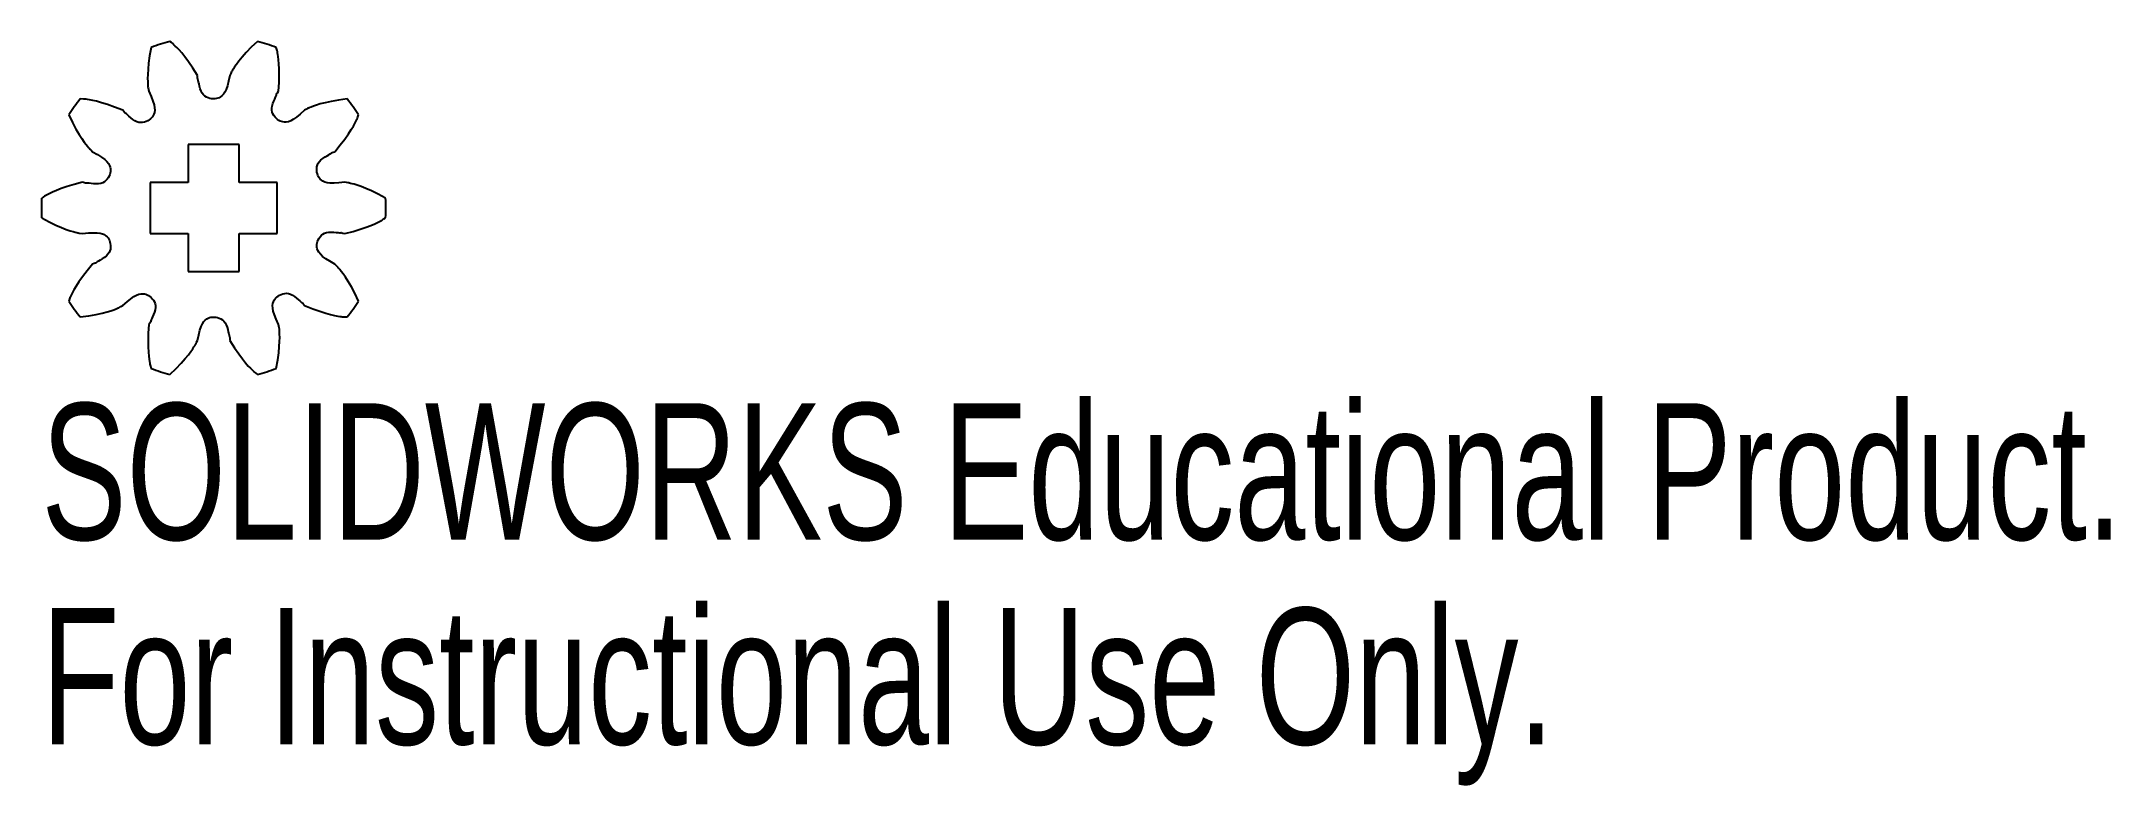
# Model space of a CAD drawing. Header units: millimetres. Extents: x -6.1 to 67.2, y -20.5 to 5.9.
import ezdxf

# ---------------------------------------------------------------- set-up
doc = ezdxf.new("R2010")
doc.units = ezdxf.units.MM
doc.styles.add('SLDTEXTSTYLE0', font='TXT', dxfattribs={"width": 0.7})

msp = doc.modelspace()

# ---------------------------------------------------------------- linework, layer by layer
at = {"color": 7, "linetype": 'Continuous'}
for p, q in [((0.9, 2.25), (-0.9, 2.25)), ((-0.9, 2.25), (-0.9, 0.9)), ((0.9, 0.9), (0.9, 2.25)), ((-2.25, 0.9), (-2.25, -0.9)), ((-0.9, 0.9), (-2.25, 0.9)), ((2.25, 0.9), (0.9, 0.9)), ((2.25, -0.9), (2.25, 0.9)), ((-2.25, -0.9), (-0.9, -0.9)), ((-0.9, -0.9), (-0.9, -2.25)), ((0.9, -2.25), (0.9, -0.9)), ((0.9, -0.9), (2.25, -0.9)), ((-0.9, -2.25), (0.9, -2.25))]:
    msp.add_line(p, q, dxfattribs=at)
for start, end in [(104.73097, 111.26903), (68.73097, 75.26903), (140.73097, 147.26903), (32.73097, 39.26903), (176.73097, 183.26903), (356.73097, 3.26903), (212.73097, 219.26903), (320.73097, 327.26903), (248.73097, 255.26903), (284.73097, 291.26903)]:
    msp.add_arc((0, 0), 6.1, start, end, dxfattribs=at)
for points, knots in [([(-0.571, 4.692), (-1.036, 5.449), (-1.551, 5.899), (-1.368, 5.759), (-1.551, 5.899)], [0, 0, 0, 0, 0.564576, 1, 1, 1, 1]), ([(1.551, 5.899), (0.912, 5.306), (0.571, 4.692), (0.672, 4.907), (0.571, 4.692)], [0, 0, 0, 0, 0.554094, 1, 1, 1, 1]), ([(-2.213, 5.685), (-2.381, 4.829), (-2.296, 4.132), (-2.341, 4.365), (-2.296, 4.132)], [0, 0, 0, 0, 0.5540946, 1, 1, 1, 1]), ([(2.296, 4.132), (2.365, 5.017), (2.213, 5.685), (2.278, 5.463), (2.213, 5.685)], [0, 0, 0, 0, 0.564576, 1, 1, 1, 1]), ([(0.571, 4.692), (0.462, 4.101), (0.271, 3.903), (0, 3.85), (-0.271, 3.903), (-0.462, 4.101), (-0.571, 4.692), (-0.566, 4.485), (-0.571, 4.692)], [0, 0, 0, 0, 0.260742, 0.380107, 0.5, 0.619893, 0.739258, 1, 1, 1, 1]), ([(-3.22, 3.46), (-4.041, 3.799), (-4.723, 3.861), (-4.492, 3.855), (-4.723, 3.861)], [0, 0, 0, 0, 0.564576, 1, 1, 1, 1]), ([(-2.296, 4.132), (-2.037, 3.59), (-2.075, 3.317), (-2.263, 3.115), (-2.514, 2.999), (-2.784, 3.047), (-3.22, 3.46), (-3.094, 3.296), (-3.22, 3.46)], [0, 0, 0, 0, 0.260742, 0.380107, 0.5, 0.619893, 0.739258, 1, 1, 1, 1]), ([(3.22, 3.46), (2.784, 3.047), (2.514, 2.999), (2.263, 3.115), (2.075, 3.317), (2.037, 3.59), (2.296, 4.132), (2.178, 3.961), (2.296, 4.132)], [0, 0, 0, 0, 0.260742, 0.380107, 0.5, 0.619893, 0.739257, 1, 1, 1, 1]), ([(4.723, 3.861), (3.856, 3.757), (3.22, 3.46), (3.428, 3.575), (3.22, 3.46)], [0, 0, 0, 0, 0.5540935, 1, 1, 1, 1]), ([(-5.131, 3.298), (-4.765, 2.507), (-4.286, 1.993), (-4.459, 2.155), (-4.286, 1.993)], [0, 0, 0, 0, 0.5540942, 1, 1, 1, 1]), ([(4.286, 1.993), (4.862, 2.669), (5.131, 3.298), (5.054, 3.081), (5.131, 3.298)], [0, 0, 0, 0, 0.564576, 1, 1, 1, 1]), ([(-4.286, 1.993), (-3.758, 1.706), (-3.629, 1.464), (-3.662, 1.19), (-3.796, 0.949), (-4.043, 0.828), (-4.639, 0.907), (-4.44, 0.848), (-4.639, 0.907)], [0, 0, 0, 0, 0.260742, 0.380107, 0.5, 0.619892, 0.739257, 1, 1, 1, 1]), ([(4.639, 0.907), (4.043, 0.828), (3.796, 0.949), (3.662, 1.19), (3.629, 1.464), (3.758, 1.706), (4.286, 1.993), (4.091, 1.924), (4.286, 1.993)], [0, 0, 0, 0, 0.260742, 0.380107, 0.5, 0.619893, 0.739257, 1, 1, 1, 1]), ([(-4.639, 0.907), (-5.502, 0.699), (-6.09, 0.348), (-5.9, 0.479), (-6.09, 0.348)], [0, 0, 0, 0, 0.564576, 1, 1, 1, 1]), ([(6.09, 0.348), (5.328, 0.773), (4.639, 0.907), (4.874, 0.877), (4.639, 0.907)], [0, 0, 0, 0, 0.554094, 1, 1, 1, 1]), ([(-6.09, -0.348), (-5.328, -0.773), (-4.639, -0.907), (-4.874, -0.877), (-4.639, -0.907)], [0, 0, 0, 0, 0.5540938, 1, 1, 1, 1]), ([(4.639, -0.907), (5.502, -0.699), (6.09, -0.348), (5.9, -0.479), (6.09, -0.348)], [0, 0, 0, 0, 0.564576, 1, 1, 1, 1]), ([(-4.639, -0.907), (-4.043, -0.828), (-3.796, -0.949), (-3.662, -1.19), (-3.629, -1.464), (-3.758, -1.706), (-4.286, -1.993), (-4.091, -1.924), (-4.286, -1.993)], [0, 0, 0, 0, 0.260742, 0.380107, 0.5, 0.619893, 0.739257, 1, 1, 1, 1]), ([(4.286, -1.993), (3.758, -1.706), (3.629, -1.464), (3.662, -1.19), (3.796, -0.949), (4.043, -0.828), (4.639, -0.907), (4.44, -0.848), (4.639, -0.907)], [0, 0, 0, 0, 0.260742, 0.380107, 0.5, 0.619892, 0.739257, 1, 1, 1, 1]), ([(-4.286, -1.993), (-4.862, -2.669), (-5.131, -3.298), (-5.054, -3.081), (-5.131, -3.298)], [0, 0, 0, 0, 0.5645763, 1, 1, 1, 1]), ([(5.131, -3.298), (4.765, -2.507), (4.286, -1.993), (4.459, -2.155), (4.286, -1.993)], [0, 0, 0, 0, 0.5540942, 1, 1, 1, 1]), ([(-4.723, -3.861), (-3.856, -3.757), (-3.22, -3.46), (-3.428, -3.575), (-3.22, -3.46)], [0, 0, 0, 0, 0.554094, 1, 1, 1, 1]), ([(-3.22, -3.46), (-2.784, -3.047), (-2.514, -2.999), (-2.263, -3.115), (-2.075, -3.317), (-2.037, -3.59), (-2.296, -4.132), (-2.178, -3.961), (-2.296, -4.132)], [0, 0, 0, 0, 0.260742, 0.380107, 0.5, 0.619893, 0.739257, 1, 1, 1, 1]), ([(2.296, -4.132), (2.037, -3.59), (2.075, -3.317), (2.263, -3.115), (2.514, -2.999), (2.784, -3.047), (3.22, -3.46), (3.094, -3.296), (3.22, -3.46)], [0, 0, 0, 0, 0.260742, 0.380107, 0.5, 0.619893, 0.739258, 1, 1, 1, 1]), ([(3.22, -3.46), (4.041, -3.799), (4.723, -3.861), (4.492, -3.855), (4.723, -3.861)], [0, 0, 0, 0, 0.564576, 1, 1, 1, 1]), ([(-2.296, -4.132), (-2.365, -5.017), (-2.213, -5.685), (-2.278, -5.463), (-2.213, -5.685)], [0, 0, 0, 0, 0.564576, 1, 1, 1, 1]), ([(-0.571, -4.692), (-0.462, -4.101), (-0.271, -3.903), (0, -3.85), (0.271, -3.903), (0.462, -4.101), (0.571, -4.692), (0.566, -4.485), (0.571, -4.692)], [0, 0, 0, 0, 0.260742, 0.380107, 0.5, 0.619893, 0.739258, 1, 1, 1, 1]), ([(2.213, -5.685), (2.381, -4.829), (2.296, -4.132), (2.341, -4.365), (2.296, -4.132)], [0, 0, 0, 0, 0.554095, 1, 1, 1, 1]), ([(-1.551, -5.899), (-0.912, -5.306), (-0.571, -4.692), (-0.672, -4.907), (-0.571, -4.692)], [0, 0, 0, 0, 0.554094, 1, 1, 1, 1]), ([(0.571, -4.692), (1.036, -5.449), (1.551, -5.899), (1.368, -5.759), (1.551, -5.899)], [0, 0, 0, 0, 0.564576, 1, 1, 1, 1])]:
    msp.add_open_spline(points, degree=3, knots=knots, dxfattribs=at)

# ---------------------------------------------------------------- texts
at = {"color": 7, "linetype": 'Continuous', "char_height": 4.83362, "attachment_point": 1, "style": 'SLDTEXTSTYLE0'}
for s, insert in [('SOLIDWORKS Educational Product.', (-6.1, -6.919)), ('For Instructional Use Only.', (-6.1, -14.169))]:
    msp.add_mtext(s, dxfattribs=dict(at, insert=insert))

doc.saveas('drawing.dxf')
